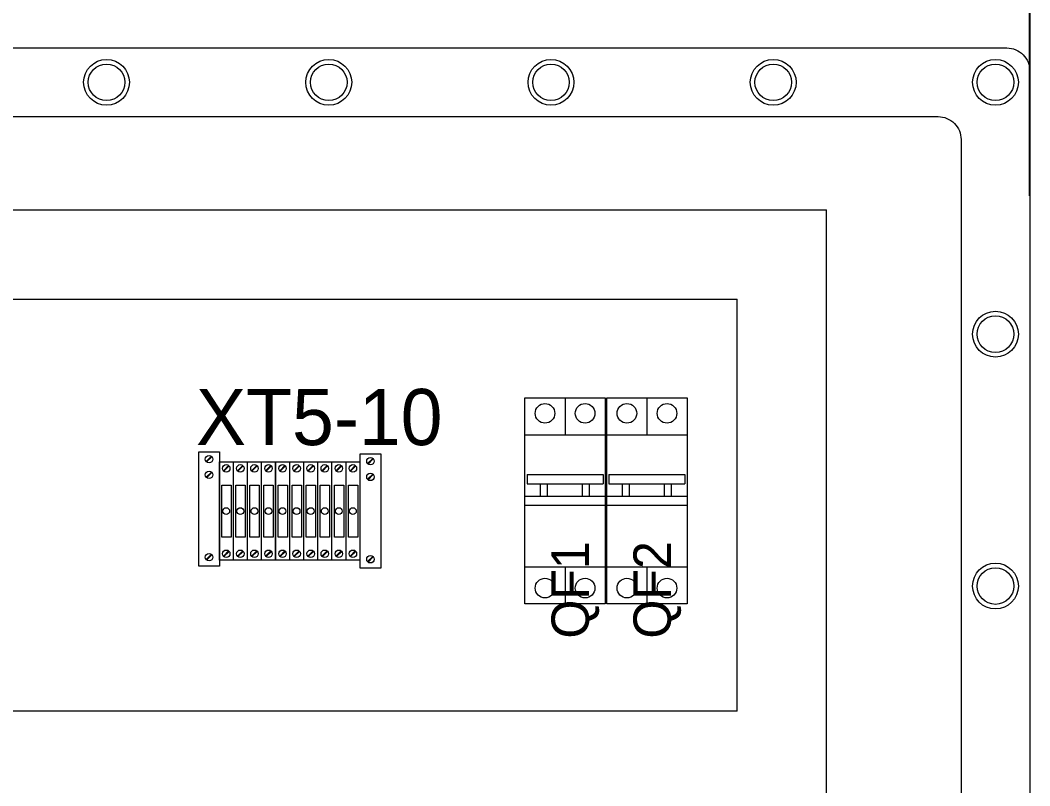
# Model space of a CAD drawing. Header units: millimetres. Extents: x 43457 to 72822, y 60284 to 123188.
# Drawn here: x 44934.1 to 45374.7, y 62283.1 to 62617.5 of the extents above; entities that cross this region are included whole.
import ezdxf

# ---------------------------------------------------------------- set-up
doc = ezdxf.new("R2010")
doc.units = ezdxf.units.MM
doc.header["$LTSCALE"] = 10
doc.layers.add('1轮廓实线层', color=7, linetype='Continuous', lineweight=18)
doc.layers.add('6文字层', color=3, linetype='Continuous', lineweight=18)
doc.styles.add('TH_GBDIM', font='SIMYOU.TTF', dxfattribs={"width": 0.8})
doc.styles.add('样式 1', font='SIMYOU.TTF', dxfattribs={"width": 0.9})
doc.dimstyles.new('TH_GBDIM', dxfattribs={"dimtxt": 3, "dimasz": 2.5, "dimexe": 2, "dimexo": 0, "dimgap": 1.5, "dimtad": 1, "dimdec": 1, "dimzin": 0, "dimdsep": 46, "dimtxsty": 'TH_GBDIM', "dimcen": 2.5, "dimdle": 5, "dimclrd": 4, "dimclre": 4, "dimclrt": 3, "dimadec": 0, "dimazin": 0, "dimtfac": 0.714286, "dimtdec": 1, "dimtmove": 0, "dimatfit": 3, "dimfxl": 1, "dimtolj": 1, "dimarcsym": 0})

# ---------------------------------------------------------------- blocks, each defined once
blk = doc.blocks.new('*X3')
at = {"layer": '1轮廓实线层', "transparency": 16777216}
for points in [[(43977.25, 62660.75), (43977.25, 62659.92), (43974.75, 62660.33)], [(45372.25, 62660.75), (45372.25, 62659.92), (45374.75, 62660.33)]]:
    blk.add_hatch(color=4, dxfattribs=at).paths.add_polyline_path(points, flags=0)
at = {"layer": '1轮廓实线层', "color": 4, "linetype": 'Continuous', "lineweight": -2, "transparency": 16777216}
for p, q in [((43974.75, 62565.37), (43974.75, 62662.33)), ((45374.75, 62540.77), (45374.75, 62662.33)), ((43977.25, 62660.33), (45372.25, 62660.33))]:
    blk.add_line(p, q, dxfattribs=at)
at = {"layer": '1轮廓实线层', "color": 3, "transparency": 16777216, "insert": (44674.75, 62686.83), "char_height": 50, "width": 322.6667, "attachment_point": 5, "style": 'TH_GBDIM'}
blk.add_mtext('1400.0', dxfattribs=at)

msp = doc.modelspace()

# ---------------------------------------------------------------- linework, layer by layer
at = {"layer": '1轮廓实线层'}
for p, q in [((43984.75, 62605.37), (45364.75, 62605.37)), ((44014.75, 62575.37), (45334.75, 62575.37)), ((44063.53, 62534.64), (45285.97, 62534.64)), ((45285.97, 61876.11), (45285.97, 62534.64)), ((44102.55, 62495.65), (45246.95, 62495.65)), ((45246.95, 62315.64), (45246.95, 62495.65)), ((45154.38, 62452.62), (45171.88, 62452.62)), ((45154.38, 62362.62), (45154.38, 62452.62)), ((45171.88, 62452.62), (45189.38, 62452.62)), ((45171.88, 62452.62), (45171.88, 62436.47)), ((45189.38, 62452.62), (45189.38, 62362.62)), ((45190.14, 62452.62), (45207.64, 62452.62)), ((45190.14, 62362.62), (45190.14, 62452.62)), ((45207.64, 62452.62), (45225.14, 62452.62)), ((45207.64, 62452.62), (45207.64, 62436.47)), ((45225.14, 62452.62), (45225.14, 62362.62)), ((45154.38, 62436.47), (45189.38, 62436.47)), ((45190.14, 62436.47), (45225.14, 62436.47)), ((45155.29, 62419.03), (45188.48, 62419.03)), ((45155.29, 62419.03), (45155.29, 62415.07)), ((45155.29, 62415.07), (45188.48, 62415.07)), ((45161.2, 62409.6), (45161.2, 62415.07)), ((45164.22, 62409.6), (45164.22, 62415.07)), ((45179.55, 62409.6), (45179.55, 62415.07)), ((45182.56, 62409.6), (45182.56, 62415.07)), ((45188.48, 62419.03), (45188.48, 62415.07)), ((45191.04, 62419.03), (45224.24, 62419.03)), ((45191.04, 62419.03), (45191.04, 62415.07)), ((45191.04, 62415.07), (45224.24, 62415.07)), ((45196.96, 62409.6), (45196.96, 62415.07)), ((45199.97, 62409.6), (45199.97, 62415.07)), ((45215.31, 62409.6), (45215.31, 62415.07)), ((45218.32, 62409.6), (45218.32, 62415.07)), ((45224.24, 62419.03), (45224.24, 62415.07)), ((45154.38, 62409.6), (45189.38, 62409.6)), ((45190.14, 62409.6), (45225.14, 62409.6)), ((45154.38, 62405.64), (45189.38, 62405.64)), ((45190.14, 62405.64), (45225.14, 62405.64)), ((45154.38, 62378.77), (45189.38, 62378.77)), ((45171.88, 62378.77), (45171.88, 62362.62)), ((45190.14, 62378.77), (45225.14, 62378.77)), ((45207.64, 62378.77), (45207.64, 62362.62)), ((45171.88, 62362.62), (45154.38, 62362.62)), ((45189.38, 62362.62), (45171.88, 62362.62)), ((45207.64, 62362.62), (45190.14, 62362.62)), ((45225.14, 62362.62), (45207.64, 62362.62)), ((45246.95, 62315.64), (44102.55, 62315.64))]:
    msp.add_line(p, q, dxfattribs=at)
at = {"layer": '1轮廓实线层', "lineweight": 13}
for p, q in [((45012, 62429.01), (45021, 62429.01)), ((45012, 62379.01), (45012, 62429.01)), ((45021, 62429.01), (45021, 62379.01)), ((45082.43, 62428.11), (45091.43, 62428.11)), ((45082.43, 62378.11), (45082.43, 62428.11)), ((45091.43, 62428.11), (45091.43, 62378.11)), ((45015.25, 62424.74), (45017.55, 62427.04)), ((45015.45, 62424.54), (45017.75, 62426.84)), ((45021, 62424.61), (45027, 62424.61)), ((45021, 62381.61), (45021, 62424.61)), ((45027, 62424.61), (45027, 62381.61)), ((45027.14, 62424.61), (45033.14, 62424.61)), ((45027.14, 62381.61), (45027.14, 62424.61)), ((45033.14, 62424.61), (45033.14, 62381.61)), ((45033.29, 62424.61), (45039.29, 62424.61)), ((45033.29, 62381.61), (45033.29, 62424.61)), ((45039.29, 62424.61), (45039.29, 62381.61)), ((45039.43, 62424.61), (45045.43, 62424.61)), ((45039.43, 62381.61), (45039.43, 62424.61)), ((45045.43, 62424.61), (45045.43, 62381.61)), ((45045.57, 62424.61), (45051.57, 62424.61)), ((45045.57, 62381.61), (45045.57, 62424.61)), ((45051.57, 62424.61), (45051.57, 62381.61)), ((45051.72, 62424.61), (45057.72, 62424.61)), ((45051.72, 62381.61), (45051.72, 62424.61)), ((45057.72, 62424.61), (45057.72, 62381.61)), ((45057.86, 62424.61), (45063.86, 62424.61)), ((45057.86, 62381.61), (45057.86, 62424.61)), ((45063.86, 62424.61), (45063.86, 62381.61)), ((45064, 62424.61), (45070, 62424.61)), ((45064, 62381.61), (45064, 62424.61)), ((45070, 62424.61), (45070, 62381.61)), ((45070.15, 62424.61), (45076.15, 62424.61)), ((45070.15, 62381.61), (45070.15, 62424.61)), ((45076.15, 62424.61), (45076.15, 62381.61)), ((45076.29, 62424.61), (45082.29, 62424.61)), ((45076.29, 62381.61), (45076.29, 62424.61)), ((45082.29, 62424.61), (45082.29, 62381.61)), ((45082.43, 62381.61), (45082.43, 62424.61)), ((45085.68, 62423.84), (45087.98, 62426.14)), ((45085.89, 62423.64), (45088.18, 62425.94)), ((45015.25, 62417.87), (45017.55, 62420.17)), ((45015.45, 62417.67), (45017.75, 62419.97)), ((45022.75, 62420.71), (45025.05, 62423.01)), ((45022.95, 62420.51), (45025.25, 62422.81)), ((45028.89, 62420.71), (45031.19, 62423.01)), ((45029.09, 62420.51), (45031.39, 62422.81)), ((45035.04, 62420.71), (45037.33, 62423.01)), ((45035.24, 62420.51), (45037.54, 62422.81)), ((45041.18, 62420.71), (45043.48, 62423.01)), ((45041.38, 62420.51), (45043.68, 62422.81)), ((45047.32, 62420.71), (45049.62, 62423.01)), ((45047.53, 62420.51), (45049.82, 62422.81)), ((45053.47, 62420.71), (45055.77, 62423.01)), ((45053.67, 62420.51), (45055.97, 62422.81)), ((45059.61, 62420.71), (45061.91, 62423.01)), ((45059.81, 62420.51), (45062.11, 62422.81)), ((45065.75, 62420.71), (45068.05, 62423.01)), ((45065.96, 62420.51), (45068.25, 62422.81)), ((45071.9, 62420.71), (45074.2, 62423.01)), ((45072.1, 62420.51), (45074.4, 62422.81)), ((45078.04, 62420.71), (45080.34, 62423.01)), ((45078.24, 62420.51), (45080.54, 62422.81)), ((45085.68, 62416.97), (45087.98, 62419.27)), ((45085.89, 62416.77), (45088.18, 62419.07)), ((45015.25, 62381.92), (45017.55, 62384.22)), ((45015.45, 62381.72), (45017.75, 62384.02)), ((45022.75, 62383.42), (45025.05, 62385.71)), ((45022.95, 62383.21), (45025.25, 62385.51)), ((45028.89, 62383.42), (45031.19, 62385.71)), ((45029.09, 62383.21), (45031.39, 62385.51)), ((45035.04, 62383.42), (45037.33, 62385.71)), ((45035.24, 62383.21), (45037.54, 62385.51)), ((45041.18, 62383.42), (45043.48, 62385.71)), ((45041.38, 62383.21), (45043.68, 62385.51)), ((45047.32, 62383.42), (45049.62, 62385.71)), ((45047.53, 62383.21), (45049.82, 62385.51)), ((45053.47, 62383.42), (45055.77, 62385.71)), ((45053.67, 62383.21), (45055.97, 62385.51)), ((45059.61, 62383.42), (45061.91, 62385.71)), ((45059.81, 62383.21), (45062.11, 62385.51)), ((45065.75, 62383.42), (45068.05, 62385.71)), ((45065.96, 62383.21), (45068.25, 62385.51)), ((45071.9, 62383.42), (45074.2, 62385.71)), ((45072.1, 62383.21), (45074.4, 62385.51)), ((45078.04, 62383.42), (45080.34, 62385.71)), ((45078.24, 62383.21), (45080.54, 62385.51)), ((45027, 62381.61), (45021, 62381.61)), ((45033.14, 62381.61), (45027.14, 62381.61)), ((45039.29, 62381.61), (45033.29, 62381.61)), ((45045.43, 62381.61), (45039.43, 62381.61)), ((45051.57, 62381.61), (45045.57, 62381.61)), ((45057.72, 62381.61), (45051.72, 62381.61)), ((45063.86, 62381.61), (45057.86, 62381.61)), ((45070, 62381.61), (45064, 62381.61)), ((45076.15, 62381.61), (45070.15, 62381.61)), ((45082.29, 62381.61), (45076.29, 62381.61)), ((45085.68, 62381.02), (45087.98, 62383.32)), ((45085.89, 62380.82), (45088.18, 62383.12)), ((45021, 62379.01), (45012, 62379.01)), ((45091.43, 62378.11), (45082.43, 62378.11))]:
    msp.add_line(p, q, dxfattribs=at)
at = {"layer": '1轮廓实线层'}
for points in [[(45364.75, 62605.37, -0.414214), (45374.75, 62595.37), (45374.75, 61815.37, -0.414214), (45364.75, 61805.37)], [(45334.75, 62575.37, -0.414214), (45344.75, 62565.37), (45344.75, 61845.37, -0.414214), (45334.75, 61835.37)]]:
    msp.add_lwpolyline(points, format="xyb", dxfattribs=at)
at = {"layer": '1轮廓实线层', "lineweight": 13}
for points in [[(45022.03, 62414.44), (45026.11, 62414.44), (45026.11, 62391.68), (45022.03, 62391.68)], [(45028.18, 62414.44), (45032.26, 62414.44), (45032.26, 62391.68), (45028.18, 62391.68)], [(45034.32, 62414.44), (45038.4, 62414.44), (45038.4, 62391.68), (45034.32, 62391.68)], [(45040.46, 62414.44), (45044.54, 62414.44), (45044.54, 62391.68), (45040.46, 62391.68)], [(45046.61, 62414.44), (45050.69, 62414.44), (45050.69, 62391.68), (45046.61, 62391.68)], [(45052.75, 62414.44), (45056.83, 62414.44), (45056.83, 62391.68), (45052.75, 62391.68)], [(45058.9, 62414.44), (45062.98, 62414.44), (45062.98, 62391.68), (45058.9, 62391.68)], [(45065.04, 62414.44), (45069.12, 62414.44), (45069.12, 62391.68), (45065.04, 62391.68)], [(45071.18, 62414.44), (45075.26, 62414.44), (45075.26, 62391.68), (45071.18, 62391.68)], [(45077.33, 62414.44), (45081.41, 62414.44), (45081.41, 62391.68), (45077.33, 62391.68)]]:
    msp.add_lwpolyline(points, close=True, dxfattribs=at)
at = {"layer": '1轮廓实线层'}
for centre, radius in [((44971.75, 62590.37), 10), ((45068.75, 62590.37), 10), ((45165.75, 62590.37), 10), ((45262.75, 62590.37), 10), ((45359.75, 62590.37), 10), ((44971.75, 62590.37), 8), ((45068.75, 62590.37), 8), ((45165.75, 62590.37), 8), ((45262.75, 62590.37), 8), ((45359.75, 62590.37), 8), ((45359.75, 62480.37), 10), ((45359.75, 62480.37), 8), ((45163.13, 62445.79), 4.3), ((45180.63, 62445.79), 4.3), ((45198.89, 62445.79), 4.3), ((45216.39, 62445.79), 4.3), ((45359.75, 62370.37), 10), ((45359.75, 62370.37), 8), ((45163.13, 62369.45), 4.3), ((45180.63, 62369.45), 4.3), ((45198.89, 62369.45), 4.3), ((45216.39, 62369.45), 4.3)]:
    msp.add_circle(centre, radius, dxfattribs=at)
at = {"layer": '1轮廓实线层', "lineweight": 13}
for centre, radius in [((45016.5, 62425.79), 1.63), ((45086.93, 62424.89), 1.63), ((45016.5, 62418.92), 1.63), ((45024, 62421.76), 1.63), ((45030.14, 62421.76), 1.63), ((45036.29, 62421.76), 1.63), ((45042.43, 62421.76), 1.63), ((45048.57, 62421.76), 1.63), ((45054.72, 62421.76), 1.63), ((45060.86, 62421.76), 1.63), ((45067, 62421.76), 1.63), ((45073.15, 62421.76), 1.63), ((45079.29, 62421.76), 1.63), ((45086.93, 62418.02), 1.63), ((45024, 62403.11), 1.47), ((45030.14, 62403.11), 1.47), ((45036.29, 62403.11), 1.47), ((45042.43, 62403.11), 1.47), ((45048.57, 62403.11), 1.47), ((45054.72, 62403.11), 1.47), ((45060.86, 62403.11), 1.47), ((45067, 62403.11), 1.47), ((45073.15, 62403.11), 1.47), ((45079.29, 62403.11), 1.47), ((45016.5, 62382.97), 1.63), ((45024, 62384.46), 1.63), ((45030.14, 62384.46), 1.63), ((45036.29, 62384.46), 1.63), ((45042.43, 62384.46), 1.63), ((45048.57, 62384.46), 1.63), ((45054.72, 62384.46), 1.63), ((45060.86, 62384.46), 1.63), ((45067, 62384.46), 1.63), ((45073.15, 62384.46), 1.63), ((45079.29, 62384.46), 1.63), ((45086.93, 62382.07), 1.63)]:
    msp.add_circle(centre, radius, dxfattribs=at)

# ---------------------------------------------------------------- texts
at = {"layer": '6文字层', "style": '样式 1'}
msp.add_text('XT5-10', height=24.542, dxfattribs=at).set_placement((45010.77, 62431.91))
for s, p in [('QF1', (45182.33, 62347.41)), ('QF2', (45218.09, 62347.41))]:
    msp.add_text(s, height=16.361, rotation=90, dxfattribs=at).set_placement(p)

# ---------------------------------------------------------------- dimensions: what is measured, and where the dimension line sits
at = {"layer": '1轮廓实线层', "color": 4}
dim = msp.add_linear_dim(base=(45374.75, 62660.33), p1=(43974.75, 62565.37), p2=(45374.75, 62540.77), dimstyle='TH_GBDIM', override={"dimtxt": 50, "dimsah": 1, "dimtzin": 8, "dimarcsym": 1}, dxfattribs=at)
dim.commit()
dim.dimension.update_dxf_attribs({"geometry": '*X3', "text_midpoint": (44674.75, 62686.83)})

doc.saveas('drawing.dxf')
